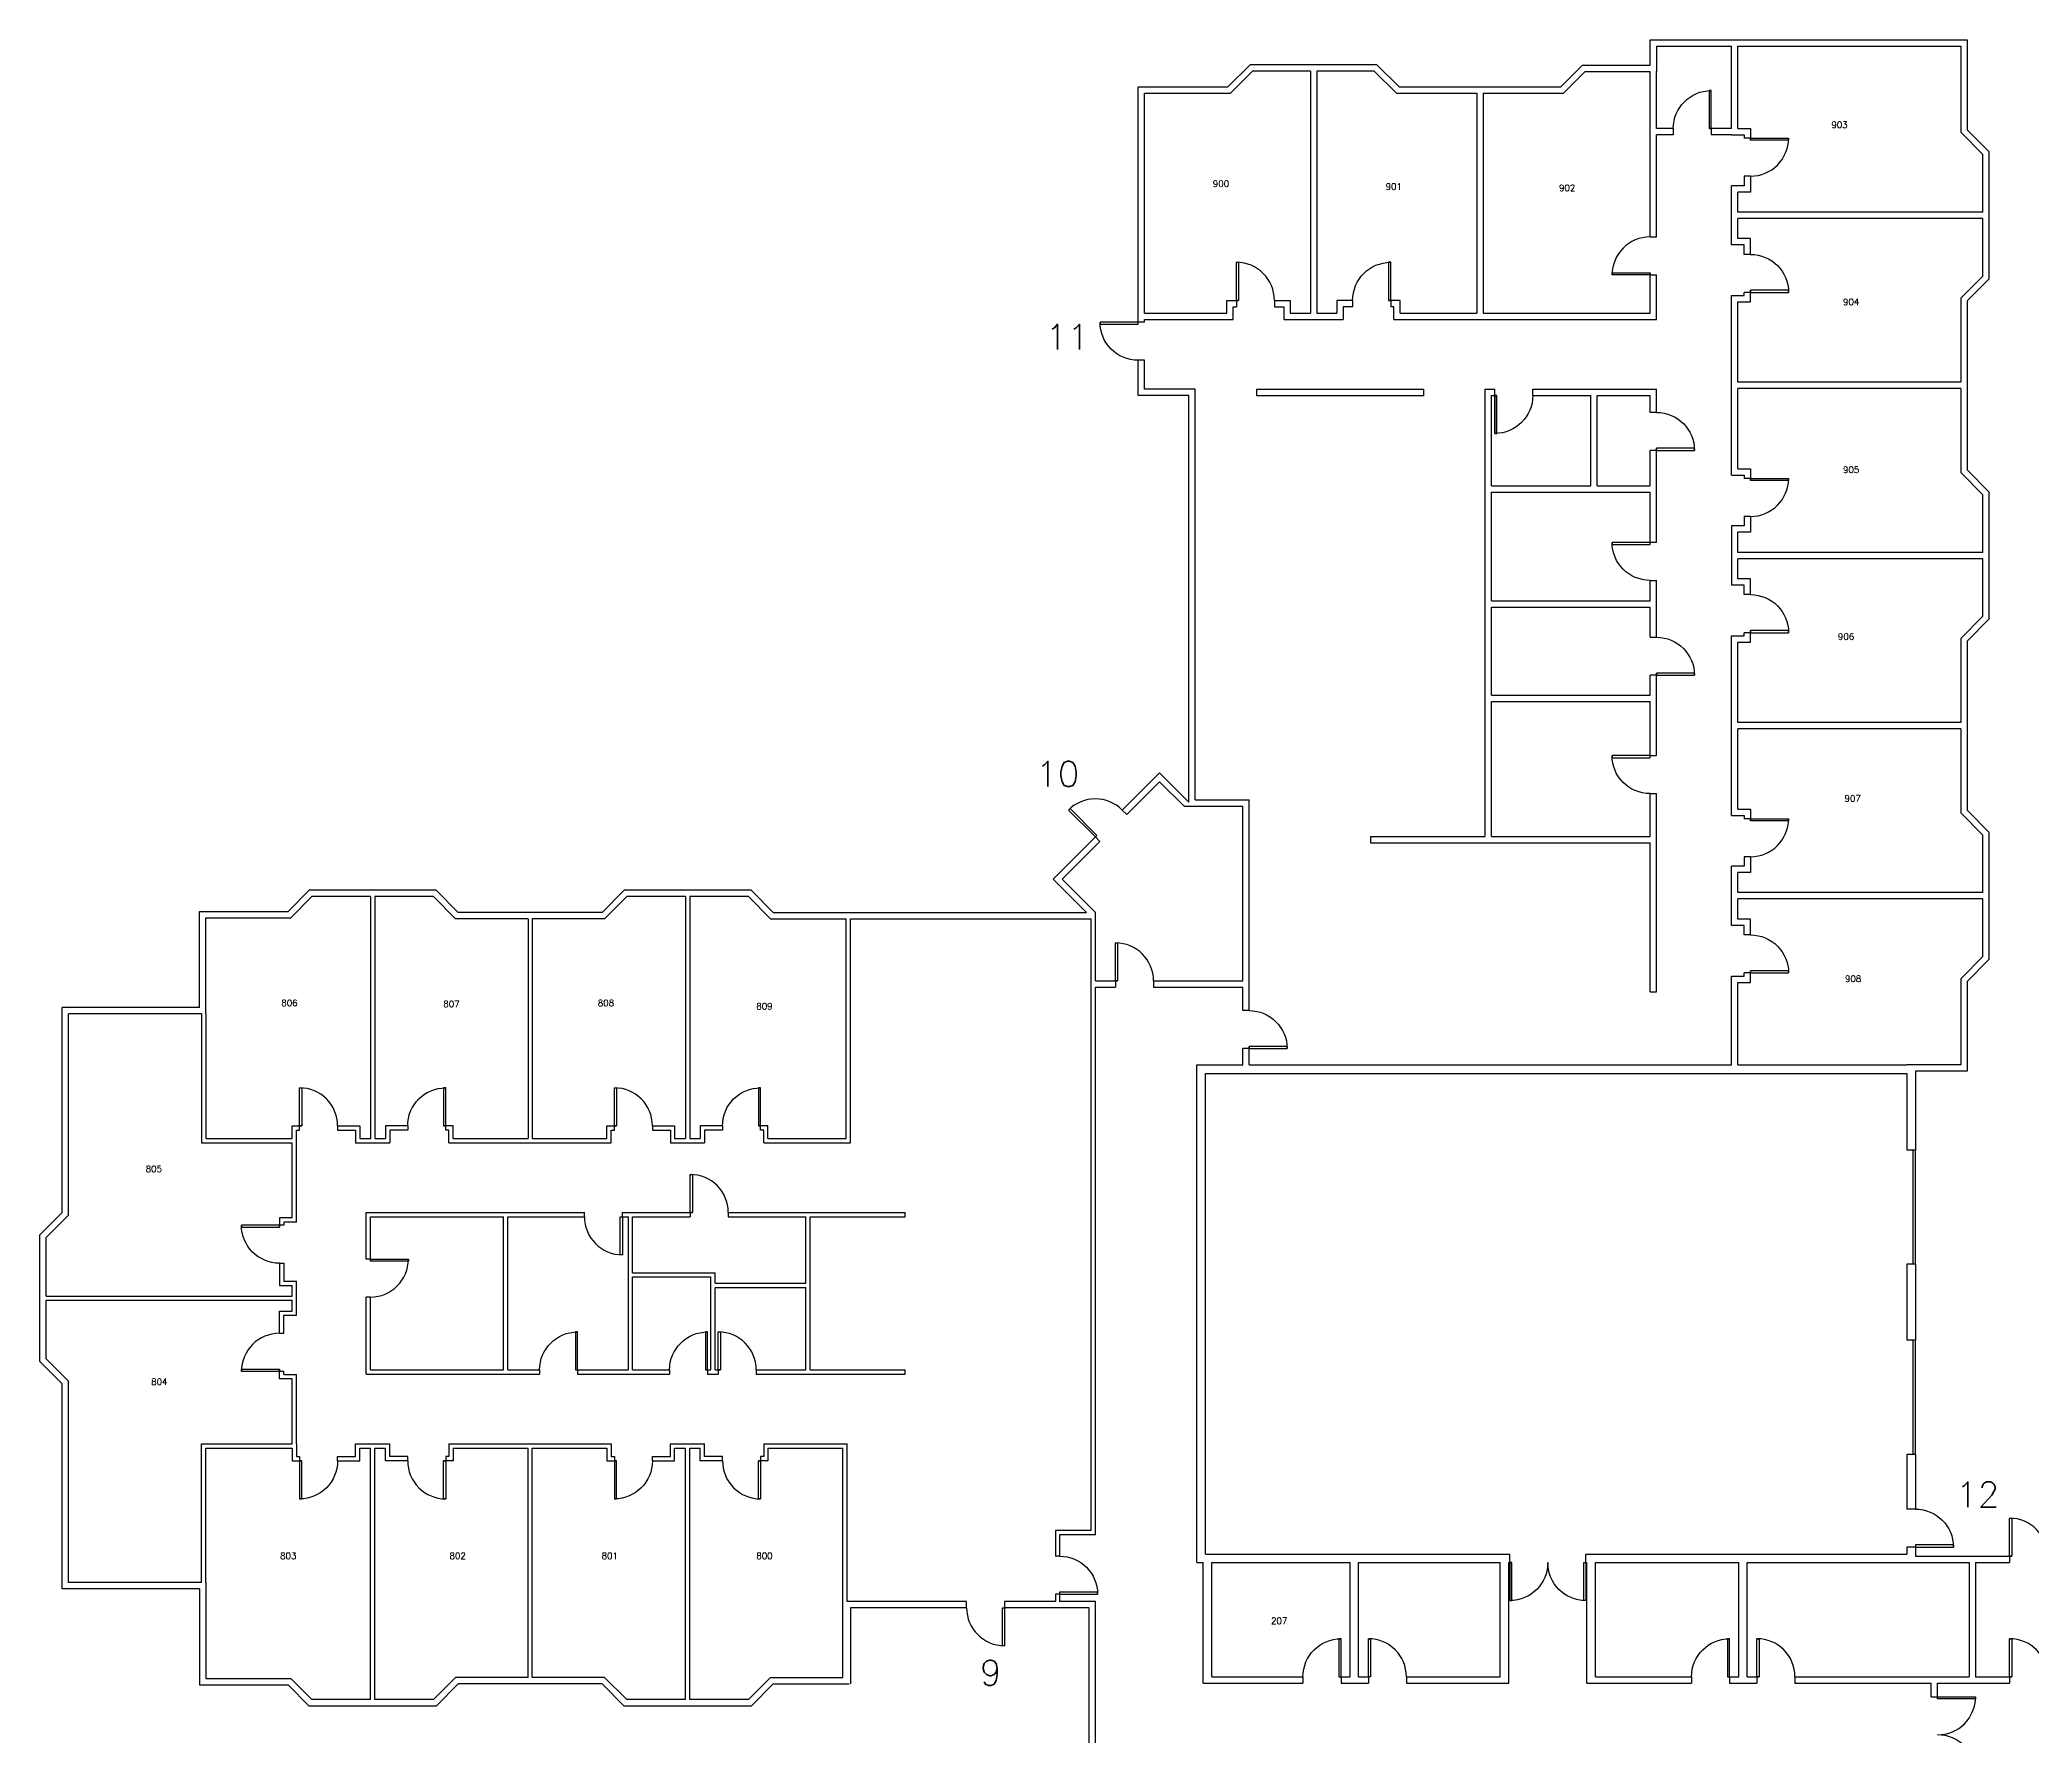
# Model space of a CAD drawing. Extents: x 1830 to 30214, y -2874 to 8688.
# Drawn here: x 1946 to 3831, y 273 to 1878 of the extents above; entities that cross this region are included whole.
import ezdxf

# ---------------------------------------------------------------- set-up
doc = ezdxf.new("R2010")
doc.units = 0
doc.header["$LTSCALE"] = 48
doc.header["$MEASUREMENT"] = 0
for name, color, linetype in [('1STDOORS', 4, 'CONTINUOUS'), ('1STEXTWALLS', 3, 'CONTINUOUS'), ('1STINTWALLS', 1, 'CONTINUOUS'), ('1STNOTES', 4, 'CONTINUOUS')]:
    doc.layers.add(name, color=color, linetype=linetype)
doc.styles.get("Standard").update_dxf_attribs({"font": 'txt.shx'})

# ---------------------------------------------------------------- blocks, each defined once
blk = doc.blocks.new('DOOR 3-0')
at = {"layer": '1STDOORS'}
blk.add_lwpolyline([(0, 36), (2, 36), (2, 0), (0, 0)], close=True, dxfattribs=at)
blk.add_arc((0, 0), 36, 0, 90, dxfattribs=at)
blk = doc.blocks.new('DOOR2 - 3-0')
at = {"layer": '1STDOORS'}
for points in [[(0, 36), (2, 36), (2, 0), (0, 0)], [(72, 36), (70, 36), (70, 0), (72, 0)]]:
    blk.add_lwpolyline(points, close=True, dxfattribs=at)
for centre, start, end in [((0, 0), 0, 90), ((72, 0), 90, 180)]:
    blk.add_arc(centre, 36, start, end, dxfattribs=at)

msp = doc.modelspace()

# ---------------------------------------------------------------- linework, layer by layer
at = {"layer": '1STDOORS'}
for p, q in [((3718.9, 719.2), (3718.9, 827.2)), ((3720.9, 719.2), (3720.9, 827.2)), ((3718.9, 539.2), (3718.9, 647.2)), ((3720.9, 539.2), (3720.9, 647.2))]:
    msp.add_line(p, q, dxfattribs=at)
at = {"layer": '1STEXTWALLS'}
for p, q in [((3469.9, 1877.8), (3769.9, 1877.8)), ((3469.9, 1853.8), (3469.9, 1877.8)), ((3475.9, 1871.8), (3546.9, 1871.8)), ((3475.9, 1871.8), (3475.9, 1847.8)), ((3552.9, 1871.8), (3763.9, 1871.8)), ((3763.9, 1871.8), (3763.9, 1790.3)), ((3769.9, 1877.8), (3769.9, 1792.8)), ((3091.4, 1854.3), (3070.4, 1833.3)), ((3093.8, 1848.3), (3072.8, 1827.3)), ((3211.4, 1854.3), (3091.4, 1854.3)), ((3148.4, 1848.3), (3093.8, 1848.3)), ((3208.9, 1848.3), (3154.4, 1848.3)), ((3208.9, 1848.3), (3229.9, 1827.3)), ((3211.4, 1854.3), (3232.4, 1833.3)), ((3385.4, 1833.3), (3405.9, 1853.8)), ((3387.8, 1827.3), (3408.3, 1847.8)), ((3405.9, 1853.8), (3469.9, 1853.8)), ((3408.3, 1847.8), (3469.9, 1847.8)), ((2985.4, 1620.3), (2985.4, 1833.3)), ((2985.4, 1833.3), (3070.4, 1833.3)), ((3232.4, 1833.3), (3385.4, 1833.3)), ((2991.4, 1827.3), (3072.8, 1827.3)), ((2991.4, 1620.3), (2991.4, 1827.3)), ((3229.9, 1827.3), (3305.9, 1827.3)), ((3311.9, 1827.3), (3387.8, 1827.3)), ((3790.9, 1771.8), (3769.9, 1792.8)), ((3784.9, 1769.3), (3763.9, 1790.3)), ((3784.9, 1714.8), (3784.9, 1769.3)), ((3790.9, 1651.8), (3790.9, 1771.8)), ((3784.9, 1654.3), (3784.9, 1708.8)), ((3784.9, 1654.3), (3763.9, 1633.3)), ((3790.9, 1651.8), (3769.9, 1630.8)), ((3763.9, 1633.3), (3763.9, 1553.8)), ((3769.9, 1630.8), (3769.9, 1470.8)), ((2985.4, 1610.6), (2985.4, 1620.3)), ((2991.4, 1610.6), (2985.4, 1610.6)), ((2991.4, 1619.3), (2991.4, 1620.3)), ((2991.4, 1610.6), (2991.4, 1613.3)), ((2985.4, 1541.3), (2985.4, 1574.6)), ((2991.4, 1574.6), (2985.4, 1574.6)), ((2991.4, 1547.3), (2991.4, 1574.6)), ((3039.4, 1547.3), (2991.4, 1547.3)), ((3039.4, 1158.5), (3039.4, 1547.3)), ((3763.9, 1547.8), (3763.9, 1468.3)), ((3033.4, 1541.3), (2985.4, 1541.3)), ((3033.4, 1156.5), (3033.4, 1541.3)), ((3790.9, 1449.8), (3769.9, 1470.8)), ((3784.9, 1447.3), (3763.9, 1468.3)), ((3784.9, 1392.8), (3784.9, 1447.3)), ((3790.9, 1329.8), (3790.9, 1449.8)), ((3784.9, 1332.3), (3784.9, 1386.8)), ((3784.9, 1332.3), (3763.9, 1311.3)), ((3790.9, 1329.8), (3769.9, 1308.8)), ((3763.9, 1311.3), (3763.9, 1231.8)), ((3769.9, 1308.8), (3769.9, 1148.8)), ((3763.9, 1225.8), (3763.9, 1146.3)), ((2974.7, 1144.7), (3005.7, 1175.7)), ((2988.1, 1166.6), (3005.7, 1184.2)), ((3005.7, 1184.2), (3033.4, 1156.5)), ((3005.7, 1175.7), (3028.9, 1152.5)), ((2970.4, 1148.9), (2988.1, 1166.6)), ((2970.4, 1148.9), (2974.7, 1144.7)), ((3784.9, 1125.3), (3763.9, 1146.3)), ((3790.9, 1127.8), (3769.9, 1148.8)), ((2905.1, 1083.6), (2946.4, 1124.9)), ((2913.6, 1083.6), (2949.2, 1119.2)), ((2945, 1123.5), (2949.2, 1119.2)), ((3784.9, 1070.8), (3784.9, 1125.3)), ((3790.9, 1007.8), (3790.9, 1127.8)), ((2936.6, 1052.1), (2905.1, 1083.6)), ((2945.1, 1052.1), (2913.6, 1083.6)), ((2201.1, 1073.1), (2181.1, 1053.1)), ((2203.6, 1067.1), (2183.6, 1047.1)), ((2321.1, 1073.1), (2201.1, 1073.1)), ((2259.1, 1067.1), (2203.6, 1067.1)), ((2318.6, 1067.1), (2263.1, 1067.1)), ((2318.6, 1067.1), (2339.6, 1046.1)), ((2321.1, 1073.1), (2342.1, 1052.1)), ((2499.1, 1073.1), (2478.1, 1052.1)), ((2501.6, 1067.1), (2480.6, 1046.1)), ((2619.1, 1073.1), (2499.1, 1073.1)), ((2557.1, 1067.1), (2501.6, 1067.1)), ((2616.6, 1067.1), (2561.1, 1067.1)), ((2616.6, 1067.1), (2637.6, 1046.1)), ((2619.1, 1073.1), (2640.1, 1052.1)), ((3784.9, 1010.3), (3784.9, 1064.8)), ((2097.1, 962.1), (2097.1, 1053.1)), ((2097.1, 1053.1), (2181.1, 1053.1)), ((2103.1, 1047.1), (2183.6, 1047.1)), ((2103.1, 956.1), (2103.1, 1047.1)), ((2408.1, 1046.1), (2339.6, 1046.1)), ((2478.1, 1052.1), (2342.1, 1052.1)), ((2480.6, 1046.1), (2412.1, 1046.1)), ((2637.6, 1046.1), (2709.1, 1046.1)), ((2640.1, 1052.1), (2936.6, 1052.1)), ((2713.1, 1046.1), (2941.1, 1046.1)), ((3784.9, 1010.3), (3763.9, 989.3)), ((3790.9, 1007.8), (3769.9, 986.8)), ((3763.9, 989.3), (3763.9, 907.8)), ((3769.9, 986.8), (3769.9, 901.8)), ((1967.1, 768.1), (1967.1, 962.1)), ((2097.1, 962.1), (1967.1, 962.1)), ((2099.1, 956.1), (1973.1, 956.1)), ((1973.1, 765.6), (1973.1, 956.1)), ((3763.9, 907.8), (3712.9, 907.8)), ((3712.9, 899.8), (3712.9, 827.2)), ((3769.9, 901.8), (3720.9, 901.8)), ((3720.9, 901.8), (3720.9, 827.2)), ((3720.9, 827.2), (3712.9, 827.2)), ((1946.1, 747.1), (1967.1, 768.1)), ((1952.1, 744.6), (1973.1, 765.6)), ((1946.1, 627.1), (1946.1, 747.1)), ((1952.1, 688.8), (1952.1, 744.6)), ((3720.9, 719.2), (3712.9, 719.2)), ((3712.9, 719.2), (3712.9, 647.2)), ((3720.9, 719.2), (3720.9, 647.2)), ((1952.1, 629.6), (1952.1, 685.3)), ((3720.9, 647.2), (3712.9, 647.2)), ((1946.1, 627.1), (1967.1, 606.1)), ((1952.1, 629.6), (1973.1, 608.6)), ((1967.1, 412.1), (1967.1, 606.1)), ((1973.1, 418.1), (1973.1, 608.6)), ((3720.9, 539.2), (3712.9, 539.2)), ((3712.9, 539.2), (3712.9, 487.5)), ((3720.9, 539.2), (3720.9, 487.5)), ((3720.9, 487.5), (3712.9, 487.5)), ((3712.7, 436.8), (3771.9, 436.8)), ((3720.9, 451.5), (3712.9, 451.5)), ((3712.9, 451.5), (3712.9, 444.8)), ((3720.9, 451.5), (3720.9, 442.8)), ((3720.9, 442.8), (3812.1, 442.8)), ((3777.9, 436.8), (3810.1, 436.8)), ((3810.1, 442.8), (3810.1, 436.8)), ((2099.1, 418.1), (1973.1, 418.1)), ((2103.1, 418.1), (2103.1, 327.1)), ((2097.1, 412.1), (1967.1, 412.1)), ((2097.1, 412.1), (2097.1, 321.1)), ((2706.1, 328.1), (2706.1, 400.1)), ((2823.1, 400.1), (2710.1, 400.1)), ((2823.1, 394.1), (2823.1, 400.1)), ((2859.1, 400.1), (2859.1, 394.1)), ((2907.1, 400.1), (2859.1, 400.1)), ((2945.1, 400.1), (2911.1, 400.1)), ((2945.1, 182.6), (2945.1, 400.1)), ((2945.1, 182.6), (2945.1, 400.1)), ((2713.1, 394.1), (2713.1, 322.1)), ((2823.1, 394.1), (2713.1, 394.1)), ((2939.1, 394.1), (2859.1, 394.1)), ((2939.1, 185.1), (2939.1, 394.1)), ((2097.1, 321.1), (2181.1, 321.1)), ((2103.1, 327.1), (2183.6, 327.1)), ((2201.1, 301.1), (2181.1, 321.1)), ((2203.6, 307.1), (2183.6, 327.1)), ((2318.6, 307.1), (2339.6, 328.1)), ((2321.1, 301.1), (2342.1, 322.1)), ((2408.1, 328.1), (2339.6, 328.1)), ((2478.1, 322.1), (2342.1, 322.1)), ((2480.6, 328.1), (2412.1, 328.1)), ((2499.1, 301.1), (2478.1, 322.1)), ((2501.6, 307.1), (2480.6, 328.1)), ((2616.6, 307.1), (2637.6, 328.1)), ((2619.1, 301.1), (2640.1, 322.1)), ((2637.6, 328.1), (2706.1, 328.1)), ((2640.1, 322.1), (2712.1, 322.1)), ((2259.1, 307.1), (2203.6, 307.1)), ((2318.6, 307.1), (2263.1, 307.1)), ((2557.1, 307.1), (2501.6, 307.1)), ((2616.6, 307.1), (2561.1, 307.1)), ((2321.1, 301.1), (2201.1, 301.1)), ((2619.1, 301.1), (2499.1, 301.1))]:
    msp.add_line(p, q, dxfattribs=at)
at = {"layer": '1STINTWALLS'}
for p, q in [((3546.9, 1793.8), (3546.9, 1871.8)), ((3552.9, 1793.8), (3552.9, 1871.8)), ((3148.4, 1848.3), (3148.4, 1619.3)), ((3154.4, 1848.3), (3154.4, 1619.3)), ((3469.9, 1691.3), (3469.9, 1847.8)), ((3475.9, 1793.8), (3475.9, 1847.8)), ((3305.9, 1827.3), (3305.9, 1619.3)), ((3311.9, 1827.3), (3311.9, 1619.3)), ((3491.8, 1793.8), (3475.9, 1793.8)), ((3491.8, 1793.8), (3491.8, 1787.8)), ((3546.9, 1793.8), (3525.8, 1793.8)), ((3527.8, 1793.8), (3527.8, 1787.8)), ((3552.9, 1793.8), (3564.9, 1793.8)), ((3564.9, 1793.8), (3564.9, 1782.8)), ((3475.9, 1691.3), (3475.9, 1787.8)), ((3491.8, 1787.8), (3475.9, 1787.8)), ((3546.9, 1787.8), (3527.8, 1787.8)), ((3546.9, 1787.8), (3558.9, 1787.8)), ((3558.9, 1787.8), (3558.9, 1784.8)), ((3564.9, 1784.8), (3558.9, 1784.8)), ((3546.9, 1683.8), (3546.9, 1739.8)), ((3558.9, 1739.8), (3546.9, 1739.8)), ((3558.9, 1748.8), (3558.9, 1739.8)), ((3564.9, 1748.8), (3558.9, 1748.8)), ((3564.9, 1748.8), (3564.9, 1733.8)), ((3552.9, 1714.8), (3552.9, 1733.8)), ((3564.9, 1733.8), (3552.9, 1733.8)), ((3784.9, 1714.8), (3552.9, 1714.8)), ((3784.9, 1708.8), (3552.9, 1708.8)), ((3552.9, 1689.8), (3552.9, 1708.8)), ((3469.9, 1691.3), (3475.9, 1691.3)), ((3558.9, 1683.8), (3546.9, 1683.8)), ((3564.9, 1689.8), (3552.9, 1689.8)), ((3558.9, 1674.8), (3558.9, 1683.8)), ((3564.9, 1674.8), (3564.9, 1689.8)), ((3564.9, 1674.8), (3558.9, 1674.8)), ((3469.9, 1619.3), (3469.9, 1657.3)), ((3469.9, 1655.3), (3475.9, 1655.3)), ((3475.9, 1613.3), (3475.9, 1655.3)), ((3564.9, 1629.8), (3564.9, 1640.8)), ((3069.4, 1619.3), (3069.4, 1631.3)), ((3069.4, 1631.3), (3080.4, 1631.3)), ((3075.4, 1613.3), (3075.4, 1625.3)), ((3075.4, 1625.3), (3078.4, 1625.3)), ((3078.4, 1631.3), (3078.4, 1625.3)), ((3114.4, 1631.3), (3129.4, 1631.3)), ((3114.4, 1631.3), (3114.4, 1625.3)), ((3114.4, 1625.3), (3123.4, 1625.3)), ((3123.4, 1625.3), (3123.4, 1613.3)), ((3129.4, 1631.3), (3129.4, 1619.3)), ((3188.4, 1631.3), (3173.4, 1631.3)), ((3173.4, 1631.3), (3173.4, 1619.3)), ((3188.4, 1625.3), (3179.4, 1625.3)), ((3179.4, 1625.3), (3179.4, 1613.3)), ((3188.4, 1631.3), (3188.4, 1625.3)), ((3233.4, 1631.3), (3222.4, 1631.3)), ((3224.4, 1631.3), (3224.4, 1625.3)), ((3227.4, 1625.3), (3224.4, 1625.3)), ((3227.4, 1613.3), (3227.4, 1625.3)), ((3233.4, 1619.3), (3233.4, 1631.3)), ((3546.9, 1635.8), (3558.9, 1635.8)), ((3546.9, 1465.8), (3546.9, 1635.8)), ((3552.9, 1553.8), (3552.9, 1629.8)), ((3552.9, 1629.8), (3564.9, 1629.8)), ((3558.9, 1635.8), (3558.9, 1638.8)), ((3564.9, 1638.8), (3558.9, 1638.8)), ((2991.4, 1619.3), (3069.4, 1619.3)), ((2991.4, 1613.3), (3075.4, 1613.3)), ((3123.4, 1613.3), (3179.4, 1613.3)), ((3129.4, 1619.3), (3148.4, 1619.3)), ((3154.4, 1619.3), (3173.4, 1619.3)), ((3227.4, 1613.3), (3475.9, 1613.3)), ((3233.4, 1619.3), (3305.9, 1619.3)), ((3311.9, 1619.3), (3469.9, 1619.3)), ((3097.4, 1547.3), (3255.9, 1547.3)), ((3097.4, 1547.3), (3097.4, 1541.3)), ((3255.9, 1541.3), (3255.9, 1547.3)), ((3313.9, 1123.8), (3313.9, 1547.3)), ((3313.9, 1547.3), (3322.9, 1547.3)), ((3322.9, 1541.3), (3322.9, 1547.3)), ((3358.9, 1541.3), (3358.9, 1547.3)), ((3358.9, 1547.3), (3475.9, 1547.3)), ((3475.9, 1525.3), (3475.9, 1547.3)), ((3763.9, 1553.8), (3552.9, 1553.8)), ((3763.9, 1547.8), (3552.9, 1547.8)), ((3552.9, 1471.8), (3552.9, 1547.8)), ((3097.4, 1541.3), (3255.9, 1541.3)), ((3319.9, 1541.3), (3324.9, 1541.3)), ((3319.9, 1455.8), (3319.9, 1541.3)), ((3322.9, 1505.3), (3322.9, 1541.3)), ((3358.9, 1541.3), (3413.9, 1541.3)), ((3413.9, 1455.8), (3413.9, 1541.3)), ((3419.9, 1541.3), (3469.9, 1541.3)), ((3419.9, 1541.3), (3469.9, 1541.3)), ((3419.9, 1455.8), (3419.9, 1541.3)), ((3469.9, 1525.3), (3469.9, 1541.3)), ((3475.9, 1525.3), (3469.9, 1525.3)), ((3475.9, 1402.3), (3475.9, 1491.3)), ((3469.9, 1455.8), (3469.9, 1489.3)), ((3475.9, 1489.3), (3469.9, 1489.3)), ((3552.9, 1471.8), (3564.9, 1471.8)), ((3564.9, 1471.8), (3564.9, 1460.8)), ((3319.9, 1455.8), (3413.9, 1455.8)), ((3419.9, 1455.8), (3469.9, 1455.8)), ((3546.9, 1465.8), (3558.9, 1465.8)), ((3558.9, 1465.8), (3558.9, 1462.8)), ((3564.9, 1462.8), (3558.9, 1462.8)), ((3319.9, 1449.8), (3469.9, 1449.8)), ((3319.9, 1346.8), (3319.9, 1449.8)), ((3469.9, 1400.3), (3469.9, 1449.8)), ((3558.9, 1417.8), (3546.9, 1417.8)), ((3546.9, 1417.8), (3546.9, 1361.8)), ((3558.9, 1426.8), (3558.9, 1417.8)), ((3564.9, 1426.8), (3558.9, 1426.8)), ((3564.9, 1426.8), (3564.9, 1411.8)), ((3475.9, 1402.3), (3469.9, 1402.3)), ((3552.9, 1392.8), (3552.9, 1411.8)), ((3564.9, 1411.8), (3552.9, 1411.8)), ((3784.9, 1392.8), (3552.9, 1392.8)), ((3784.9, 1386.8), (3552.9, 1386.8)), ((3552.9, 1367.8), (3552.9, 1386.8)), ((3469.9, 1346.8), (3469.9, 1366.3)), ((3469.9, 1366.3), (3475.9, 1366.3)), ((3475.9, 1312.5), (3475.9, 1366.3)), ((3558.9, 1361.8), (3546.9, 1361.8)), ((3564.9, 1367.8), (3552.9, 1367.8)), ((3558.9, 1352.8), (3558.9, 1361.8)), ((3564.9, 1352.8), (3564.9, 1367.8)), ((3319.9, 1346.8), (3469.9, 1346.8)), ((3319.9, 1340.8), (3469.9, 1340.8)), ((3319.9, 1257.8), (3319.9, 1340.8)), ((3469.9, 1312.5), (3469.9, 1340.8)), ((3564.9, 1352.8), (3558.9, 1352.8)), ((3469.9, 1312.5), (3475.9, 1312.5)), ((3546.9, 1143.8), (3546.9, 1313.8)), ((3546.9, 1313.8), (3558.9, 1313.8)), ((3552.9, 1231.8), (3552.9, 1307.8)), ((3552.9, 1307.8), (3564.9, 1307.8)), ((3558.9, 1313.8), (3558.9, 1316.8)), ((3564.9, 1316.8), (3558.9, 1316.8)), ((3564.9, 1307.8), (3564.9, 1318.8)), ((3469.9, 1257.8), (3469.9, 1276.5)), ((3475.9, 1276.5), (3469.9, 1276.5)), ((3475.9, 1200.5), (3475.9, 1278.5)), ((3319.9, 1257.8), (3469.9, 1257.8)), ((3319.9, 1123.8), (3319.9, 1251.8)), ((3319.9, 1251.8), (3469.9, 1251.8)), ((3469.9, 1198.5), (3469.9, 1251.8)), ((3763.9, 1231.8), (3552.9, 1231.8)), ((3763.9, 1225.8), (3552.9, 1225.8)), ((3552.9, 1149.8), (3552.9, 1225.8)), ((3469.9, 1200.5), (3475.9, 1200.5)), ((3028.9, 1152.5), (3084.4, 1152.5)), ((3039.4, 1158.5), (3090.4, 1158.5)), ((3084.4, 987.2), (3084.4, 1152.5)), ((3090.4, 959.2), (3090.4, 1158.5)), ((3469.9, 1123.8), (3469.9, 1164.5)), ((3469.9, 1164.5), (3475.9, 1164.5)), ((3475.9, 976.8), (3475.9, 1164.5)), ((3546.9, 1143.8), (3558.9, 1143.8)), ((3552.9, 1149.8), (3564.9, 1149.8)), ((3558.9, 1143.8), (3558.9, 1140.8)), ((3564.9, 1140.8), (3558.9, 1140.8)), ((3564.9, 1149.8), (3564.9, 1138.8)), ((3205.4, 1123.8), (3313.9, 1123.8)), ((3205.4, 1123.8), (3205.4, 1117.8)), ((3205.4, 1117.8), (3469.9, 1117.8)), ((3319.9, 1123.8), (3469.9, 1123.8)), ((3469.9, 976.8), (3469.9, 1117.8)), ((3546.9, 1039.8), (3546.9, 1095.8)), ((3558.9, 1095.8), (3546.9, 1095.8)), ((3558.9, 1104.8), (3558.9, 1095.8)), ((3564.9, 1104.8), (3558.9, 1104.8)), ((3564.9, 1104.8), (3564.9, 1089.8)), ((3552.9, 1070.8), (3552.9, 1089.8)), ((3564.9, 1089.8), (3552.9, 1089.8)), ((2259.1, 1067.1), (2259.1, 838.1)), ((2263.1, 1067.1), (2263.1, 838.1)), ((2557.1, 1067.1), (2557.1, 838.1)), ((2561.1, 1067.1), (2561.1, 838.1)), ((3784.9, 1070.8), (3552.9, 1070.8)), ((3784.9, 1064.8), (3552.9, 1064.8)), ((3552.9, 1045.8), (3552.9, 1064.8)), ((2408.1, 1046.1), (2408.1, 838.1)), ((2412.1, 1046.1), (2412.1, 838.1)), ((2709.1, 838.1), (2709.1, 1046.1)), ((2713.1, 834.1), (2713.1, 1046.1)), ((2941.1, 467.1), (2941.1, 1046.1)), ((2945.1, 987.2), (2945.1, 1052.1)), ((3558.9, 1039.8), (3546.9, 1039.8)), ((3564.9, 1045.8), (3552.9, 1045.8)), ((3558.9, 1030.8), (3558.9, 1039.8)), ((3564.9, 1030.8), (3564.9, 1045.8)), ((3564.9, 1030.8), (3558.9, 1030.8)), ((2945.1, 987.2), (2966, 987.2)), ((2945.1, 463.1), (2945.1, 981.2)), ((2945.1, 981.2), (2964, 981.2)), ((2964, 987.2), (2964, 981.2)), ((3000, 987.2), (3000, 981.2)), ((3000, 987.2), (3084.4, 987.2)), ((3000, 981.2), (3084.4, 981.2)), ((3084.4, 959.2), (3084.4, 981.2)), ((3546.9, 907.8), (3546.9, 991.8)), ((3546.9, 991.8), (3558.9, 991.8)), ((3552.9, 907.8), (3552.9, 985.8)), ((3552.9, 985.8), (3564.9, 985.8)), ((3558.9, 991.8), (3558.9, 994.8)), ((3564.9, 994.8), (3558.9, 994.8)), ((3564.9, 985.8), (3564.9, 996.8)), ((3469.9, 976.8), (3475.9, 976.8)), ((2099.1, 956.1), (2099.1, 834.1)), ((2103.1, 956.1), (2103.1, 838.1)), ((3090.4, 959.2), (3084.4, 959.2)), ((3090.4, 907.8), (3090.4, 925.2)), ((3041.1, 436.8), (3041.1, 907.8)), ((3041.1, 907.8), (3084.4, 907.8)), ((3084.4, 907.8), (3084.4, 923.2)), ((3090.4, 923.2), (3084.4, 923.2)), ((3090.4, 907.8), (3546.9, 907.8)), ((3552.9, 907.8), (3712.9, 907.8)), ((3049.1, 444.8), (3049.1, 899.8)), ((3049.1, 899.8), (3712.9, 899.8)), ((2184.9, 838.1), (2184.9, 850.1)), ((2184.9, 850.1), (2193.9, 850.1)), ((2191.9, 846.1), (2191.9, 850.1)), ((2227.9, 850.1), (2248.9, 850.1)), ((2227.9, 850.1), (2227.9, 846.1)), ((2248.9, 850.1), (2248.9, 838.1)), ((2294.2, 850.1), (2273.2, 850.1)), ((2273.2, 850.1), (2273.2, 838.1)), ((2294.2, 850.1), (2294.2, 846.1)), ((2337.2, 850.1), (2328.2, 850.1)), ((2330.2, 846.1), (2330.2, 850.1)), ((2337.2, 838.1), (2337.2, 850.1)), ((2482.8, 838.1), (2482.8, 850.1)), ((2482.8, 850.1), (2491.8, 850.1)), ((2489.8, 846.1), (2489.8, 850.1)), ((2525.8, 850.1), (2546.8, 850.1)), ((2525.8, 850.1), (2525.8, 846.1)), ((2546.8, 850.1), (2546.8, 838.1)), ((2592.1, 850.1), (2571.1, 850.1)), ((2571.1, 850.1), (2571.1, 838.1)), ((2592.1, 850.1), (2592.1, 846.1)), ((2635.1, 850.1), (2626.1, 850.1)), ((2628.1, 846.1), (2628.1, 850.1)), ((2635.1, 838.1), (2635.1, 850.1)), ((2099.1, 834.1), (2184.9, 834.1)), ((2103.1, 838.1), (2184.9, 838.1)), ((2184.9, 763.1), (2184.9, 834.1)), ((2188.9, 846.1), (2191.9, 846.1)), ((2188.9, 759.1), (2188.9, 846.1)), ((2227.9, 846.1), (2244.9, 846.1)), ((2244.9, 846.1), (2244.9, 834.1)), ((2244.9, 834.1), (2277.2, 834.1)), ((2248.9, 838.1), (2259.1, 838.1)), ((2259.1, 838.1), (2259.2, 838.1)), ((2263.1, 838.1), (2273.2, 838.1)), ((2294.2, 846.1), (2277.2, 846.1)), ((2277.2, 846.1), (2277.2, 834.1)), ((2333.2, 846.1), (2330.2, 846.1)), ((2333.2, 834.1), (2333.2, 846.1)), ((2333.2, 834.1), (2486.8, 834.1)), ((2337.2, 838.1), (2408.1, 838.1)), ((2412.1, 838.1), (2482.8, 838.1)), ((2486.8, 834.1), (2486.8, 846.1)), ((2486.8, 846.1), (2489.8, 846.1)), ((2525.8, 846.1), (2542.8, 846.1)), ((2542.8, 846.1), (2542.8, 834.1)), ((2542.8, 834.1), (2575.1, 834.1)), ((2546.8, 838.1), (2557.1, 838.1)), ((2561.1, 838.1), (2571.1, 838.1)), ((2592.1, 846.1), (2575.1, 846.1)), ((2575.1, 846.1), (2575.1, 834.1)), ((2631.1, 846.1), (2628.1, 846.1)), ((2631.1, 834.1), (2631.1, 846.1)), ((2631.1, 834.1), (2713.1, 834.1)), ((2635.1, 838.1), (2709.1, 838.1)), ((2184.9, 763.1), (2172.9, 763.1)), ((2172.9, 763.1), (2172.9, 754.1)), ((2176.9, 756.1), (2172.9, 756.1)), ((2188.9, 759.1), (2176.9, 759.1)), ((2176.9, 759.1), (2176.9, 756.1)), ((2254.9, 768.1), (2461.4, 768.1)), ((2254.9, 724.1), (2254.9, 768.1)), ((2258.9, 764.1), (2384.9, 764.1)), ((2258.9, 722.1), (2258.9, 764.1)), ((2384.9, 619.1), (2384.9, 764.1)), ((2388.9, 619.1), (2388.9, 764.1)), ((2388.9, 764.1), (2461.4, 764.1)), ((2461.4, 764.1), (2461.4, 768.1)), ((2495.4, 764.1), (2503.1, 764.1)), ((2497.4, 764.1), (2497.4, 768.1)), ((2497.4, 768.1), (2563.6, 768.1)), ((2503.1, 619.1), (2503.1, 764.1)), ((2507.1, 711.1), (2507.1, 764.1)), ((2507.1, 764.1), (2561.6, 764.1)), ((2561.6, 768.1), (2561.6, 764.1)), ((2597.6, 768.1), (2597.6, 764.1)), ((2597.6, 768.1), (2765.1, 768.1)), ((2597.6, 764.1), (2671.1, 764.1)), ((2671.1, 701.1), (2671.1, 764.1)), ((2675.1, 619.1), (2675.1, 764.1)), ((2675.1, 764.1), (2765.1, 764.1)), ((2765.1, 764.1), (2765.1, 768.1)), ((2172.9, 720.1), (2172.9, 699.1)), ((2172.9, 720.1), (2176.9, 720.1)), ((2176.9, 720.1), (2176.9, 703.1)), ((2258.9, 724.1), (2254.9, 724.1)), ((2172.9, 699.1), (2184.9, 699.1)), ((2176.9, 703.1), (2188.9, 703.1)), ((2184.9, 689), (2184.9, 699.1)), ((2188.9, 670.8), (2188.9, 703.1)), ((2507.1, 711.1), (2585.1, 711.1)), ((2507.1, 619.1), (2507.1, 707.1)), ((2507.1, 707.1), (2581.1, 707.1)), ((2581.1, 619.1), (2581.1, 707.1)), ((2585.1, 701.1), (2585.1, 711.1)), ((2585.1, 701.1), (2671.1, 701.1)), ((1952.1, 688.8), (2184.9, 688.8)), ((1952.1, 685.3), (2184.9, 685.3)), ((2184.9, 674.8), (2184.9, 685.3)), ((2184.9, 685), (2184.9, 685.1)), ((2254.9, 615.1), (2254.9, 688.1)), ((2258.9, 688.1), (2254.9, 688.1)), ((2258.9, 619.1), (2258.9, 688.1)), ((2585.1, 619.1), (2585.1, 697.1)), ((2585.1, 697.1), (2671.1, 697.1)), ((2671.1, 619.1), (2671.1, 697.1)), ((2172.9, 653.8), (2172.9, 674.8)), ((2172.9, 674.8), (2184.9, 674.8)), ((2176.9, 653.8), (2176.9, 670.8)), ((2176.9, 670.8), (2188.9, 670.8)), ((2172.9, 653.8), (2176.9, 653.8)), ((2172.9, 610.8), (2172.9, 619.8)), ((2176.9, 617.8), (2172.9, 617.8)), ((2184.9, 610.8), (2172.9, 610.8)), ((2176.9, 614.8), (2176.9, 617.8)), ((2176.9, 614.8), (2188.9, 614.8)), ((2184.9, 549.1), (2184.9, 610.8)), ((2188.9, 549.1), (2188.9, 614.8)), ((2254.9, 615.1), (2419, 615.1)), ((2258.9, 619.1), (2384.9, 619.1)), ((2388.9, 619.1), (2419, 619.1)), ((2419, 619.1), (2419, 615.1)), ((2453, 619.1), (2503.1, 619.1)), ((2455, 619.1), (2455, 615.1)), ((2455, 615.1), (2542, 615.1)), ((2507.1, 619.1), (2542, 619.1)), ((2542, 619.1), (2542, 615.1)), ((2576, 619.1), (2581.1, 619.1)), ((2578, 619.1), (2578, 615.1)), ((2578, 615.1), (2588.1, 615.1)), ((2585.1, 619.1), (2590.1, 619.1)), ((2588.1, 619.1), (2588.1, 615.1)), ((2624.1, 619.1), (2624.1, 615.1)), ((2624.1, 619.1), (2671.1, 619.1)), ((2624.1, 615.1), (2765.1, 615.1)), ((2675.1, 619.1), (2765.1, 619.1)), ((2765.1, 615.1), (2765.1, 619.1)), ((2099.1, 549.1), (2184.9, 549.1)), ((2099.1, 418.1), (2099.1, 549.1)), ((2188.9, 549.1), (2188.9, 537.1)), ((2244.9, 537.1), (2244.9, 549.1)), ((2244.9, 549.1), (2277.2, 549.1)), ((2277.2, 537.1), (2277.2, 549.1)), ((2333.2, 549.1), (2333.2, 537.1)), ((2333.2, 549.1), (2486.8, 549.1)), ((2486.8, 549.1), (2486.8, 537.1)), ((2542.8, 537.1), (2542.8, 549.1)), ((2542.8, 549.1), (2575.1, 549.1)), ((2575.1, 537.1), (2575.1, 549.1)), ((2631.1, 549.1), (2631.1, 537.1)), ((2631.1, 549.1), (2710.1, 549.1)), ((2710.1, 400.1), (2710.1, 549.1)), ((2103.1, 418.1), (2103.1, 545.1)), ((2103.1, 545.1), (2184.9, 545.1)), ((2184.9, 545.1), (2184.9, 533.1)), ((2184.9, 533.1), (2193.9, 533.1)), ((2188.9, 537.1), (2191.9, 537.1)), ((2191.9, 537.1), (2191.9, 533.1)), ((2227.9, 537.1), (2244.9, 537.1)), ((2227.9, 533.1), (2227.9, 537.1)), ((2227.9, 533.1), (2248.9, 533.1)), ((2248.9, 533.1), (2248.9, 545.1)), ((2248.9, 545.1), (2259.1, 545.1)), ((2259.1, 307.1), (2259.1, 545.1)), ((2263.1, 307.1), (2263.1, 545.1)), ((2263.1, 545.1), (2273.2, 545.1)), ((2273.2, 533.1), (2273.2, 545.1)), ((2294.2, 533.1), (2273.2, 533.1)), ((2294.2, 537.1), (2277.2, 537.1)), ((2294.2, 533.1), (2294.2, 537.1)), ((2337.2, 533.1), (2328.2, 533.1)), ((2330.2, 537.1), (2330.2, 533.1)), ((2333.2, 537.1), (2330.2, 537.1)), ((2337.2, 545.1), (2337.2, 533.1)), ((2337.2, 545.1), (2408.1, 545.1)), ((2408.1, 328.1), (2408.1, 545.1)), ((2412.1, 328.1), (2412.1, 545.1)), ((2412.1, 545.1), (2482.8, 545.1)), ((2482.8, 545.1), (2482.8, 533.1)), ((2482.8, 533.1), (2491.8, 533.1)), ((2486.8, 537.1), (2489.8, 537.1)), ((2489.8, 537.1), (2489.8, 533.1)), ((2525.8, 537.1), (2542.8, 537.1)), ((2525.8, 533.1), (2525.8, 537.1)), ((2525.8, 533.1), (2546.8, 533.1)), ((2546.8, 533.1), (2546.8, 545.1)), ((2546.8, 545.1), (2557.1, 545.1)), ((2557.1, 307.1), (2557.1, 545.1)), ((2561.1, 307.1), (2561.1, 545.1)), ((2561.1, 545.1), (2571.1, 545.1)), ((2571.1, 533.1), (2571.1, 545.1)), ((2592.1, 533.1), (2571.1, 533.1)), ((2592.1, 537.1), (2575.1, 537.1)), ((2592.1, 533.1), (2592.1, 537.1)), ((2635.1, 533.1), (2626.1, 533.1)), ((2631.1, 537.1), (2628.1, 537.1)), ((2628.1, 537.1), (2628.1, 533.1)), ((2635.1, 545.1), (2635.1, 533.1)), ((2635.1, 545.1), (2706.1, 545.1)), ((2706.1, 400.1), (2706.1, 545.1)), ((2941.1, 467.1), (2907.1, 467.1)), ((2907.1, 467.1), (2907.1, 442.9)), ((2945.1, 463.1), (2911.1, 463.1)), ((2911.1, 463.1), (2911.1, 442.9)), ((2911.1, 442.9), (2907.1, 442.9)), ((3041.1, 436.8), (3047.1, 436.8)), ((3047.1, 322.8), (3047.1, 436.8)), ((3049.1, 444.8), (3337.1, 444.8)), ((3055.1, 436.8), (3186.1, 436.8)), ((3055.1, 328.8), (3055.1, 436.8)), ((3186.1, 328.8), (3186.1, 436.8)), ((3194.1, 328.8), (3194.1, 436.8)), ((3194.1, 436.8), (3328.1, 436.8)), ((3328.1, 328.8), (3328.1, 436.8)), ((3336.1, 322.8), (3336.1, 436.8)), ((3336.1, 436.8), (3339.1, 436.8)), ((3337.1, 436.8), (3337.1, 444.8)), ((3407.1, 436.8), (3410.1, 436.8)), ((3409.1, 436.8), (3409.1, 444.8)), ((3409.1, 444.8), (3712.9, 444.8)), ((3410.1, 322.8), (3410.1, 436.8)), ((3418.1, 328.8), (3418.1, 436.8)), ((3418.1, 436.8), (3553.8, 436.8)), ((3553.8, 328.8), (3553.8, 436.8)), ((3561.8, 328.8), (3561.8, 436.8)), ((3561.8, 436.8), (3712.7, 436.8)), ((3771.9, 436.8), (3771.9, 328.8)), ((3777.9, 436.8), (3777.9, 328.8)), ((2911.1, 406.9), (2907.1, 406.9)), ((2907.1, 406.9), (2907.1, 400.1)), ((2911.1, 408.9), (2911.1, 400.1)), ((3047.1, 322.8), (3141.4, 322.8)), ((3055.1, 328.8), (3141.4, 328.8)), ((3141.4, 328.8), (3141.4, 322.8)), ((3177.4, 328.8), (3177.4, 322.8)), ((3177.4, 328.8), (3186.1, 328.8)), ((3177.4, 322.8), (3203.3, 322.8)), ((3194.1, 328.8), (3203.3, 328.8)), ((3203.3, 328.8), (3203.3, 322.8)), ((3239.3, 328.8), (3239.3, 322.8)), ((3239.3, 328.8), (3328.1, 328.8)), ((3239.3, 322.8), (3336.1, 322.8)), ((3410.1, 322.8), (3509.1, 322.8)), ((3418.1, 328.8), (3509.1, 328.8)), ((3509.1, 328.8), (3509.1, 322.8)), ((3543.1, 328.8), (3553.8, 328.8)), ((3545.1, 328.8), (3545.1, 322.8)), ((3545.1, 322.8), (3571, 322.8)), ((3561.8, 328.8), (3573, 328.8)), ((3571, 328.8), (3571, 322.8)), ((3607, 328.8), (3607, 322.8)), ((3607, 328.8), (3771.9, 328.8)), ((3607, 322.8), (3735.9, 322.8)), ((3735.9, 309.8), (3735.9, 322.8)), ((3741.9, 309.8), (3741.9, 322.8)), ((3741.9, 322.8), (3810.1, 322.8)), ((3777.9, 328.8), (3812.1, 328.8)), ((3810.1, 328.8), (3810.1, 322.8)), ((3735.9, 309.8), (3741.9, 309.8))]:
    msp.add_line(p, q, dxfattribs=at)

# ---------------------------------------------------------------- block references
at = {"layer": '1STEXTWALLS', "xscale": -1, "rotation": 89.99999999999103}
msp.add_blockref('DOOR 3-0', (2985.4, 1610.6), dxfattribs=at)
at = {"layer": '1STEXTWALLS'}
msp.add_blockref('DOOR 3-0', (2964, 987.2), dxfattribs=at)
at = {"layer": '1STEXTWALLS', "rotation": 180}
msp.add_blockref('DOOR 3-0', (2859.1, 394.1), dxfattribs=at)
at = {"layer": '1STINTWALLS', "xscale": -1}
for p in [(3527.8, 1793.8), (3177.4, 328.8), (3545.1, 328.8)]:
    msp.add_blockref('DOOR 3-0', p, dxfattribs=at)
for name, p, rotation in [('DOOR 3-0', (3322.9, 1541.3), 180), ('DOOR 3-0', (3475.9, 1489.3), 269.999999999999), ('DOOR 3-0', (3469.9, 1402.3), 89.99999999999729), ('DOOR 3-0', (3475.9, 1276.5), 269.999999999999), ('DOOR 3-0', (3469.9, 1200.5), 89.99999999999729), ('DOOR 3-0', (3090.4, 923.2), 270), ('DOOR 3-0', (2330.2, 850.1), 359.9999999999996), ('DOOR 3-0', (2628.1, 850.1), 359.9999999999996), ('DOOR 3-0', (2172.9, 756.1), 89.99999999999952), ('DOOR 3-0', (2191.9, 533.1), 180), ('DOOR 3-0', (2489.8, 533.1), 180), ('DOOR 3-0', (3720.9, 451.5), 269.9999999999968), ('DOOR2 - 3-0', (3337.1, 436.8), 180)]:
    msp.add_blockref(name, p, dxfattribs=dict(at, rotation=rotation))
at = {"layer": '1STINTWALLS'}
for name, p, rotation in [('DOOR 3-0', (2945, 1123.5), 45.00000000000034), ('DOOR 3-0', (2258.9, 724.1), 270.0000000000009), ('DOOR 3-0', (2172.9, 617.8), 90), ('DOOR 3-0', (2330.2, 533.1), 180.0000000000004), ('DOOR 3-0', (2628.1, 533.1), 180.0000000000004), ('DOOR2 - 3-0', (3741.9, 309.8), 270)]:
    msp.add_blockref(name, p, dxfattribs=dict(at, rotation=rotation))
for p in [(2191.9, 850.1), (2489.8, 850.1), (2561.6, 768.1), (3203.3, 328.8), (3571, 328.8)]:
    msp.add_blockref('DOOR 3-0', p, dxfattribs=at)
at = {"layer": '1STNOTES'}
for p, rotation in [((3564.9, 1784.8), 270), ((3469.9, 1655.3), 90.00000000000003), ((3564.9, 1462.8), 270), ((3564.9, 1140.8), 270), ((2497.4, 764.1), 180)]:
    msp.add_blockref('DOOR 3-0', p, dxfattribs=dict(at, rotation=rotation))
for p in [(3078.4, 1631.3), (2588.1, 619.1), (3810.1, 442.8), (3810.1, 328.8)]:
    msp.add_blockref('DOOR 3-0', p, dxfattribs=at)
at = {"layer": '1STNOTES', "xscale": -1}
for p in [(3224.4, 1631.3), (2455, 619.1), (2578, 619.1)]:
    msp.add_blockref('DOOR 3-0', p, dxfattribs=at)
at = {"layer": '1STNOTES', "xscale": -1, "rotation": 270}
for p in [(3564.9, 1638.8), (3564.9, 1316.8), (3564.9, 994.8), (2911.1, 406.9)]:
    msp.add_blockref('DOOR 3-0', p, dxfattribs=at)

# ---------------------------------------------------------------- texts
at = {"layer": '1STNOTES', "attachment_point": 1}
for s, width, insert, char_height in [('903', 26.33, (3641.4, 1800.4), 6), ('900', 26.33, (3056.1, 1744.6), 6), ('901', 26.33, (3219.6, 1742), 6), ('902', 26.33, (3383.7, 1740.7), 6), ('904', 26.33, (3652.4, 1632.8), 6), ('11', 15.632, (2897.9, 1608.7), 24), ('905', 26.33, (3652.4, 1474), 6), ('906', 26.33, (3647.6, 1316.1), 6), ('10', 18.183, (2888.7, 1195.1), 24), ('907', 26.33, (3653.9, 1162.9), 6), ('908', 26.33, (3654.3, 992.3), 6), ('806', 23.553, (2174.6, 969.4), 6), ('807', 23.553, (2327.9, 968.4), 6), ('808', 23.553, (2474.1, 969.4), 6), ('809', 23.553, (2624.1, 966.3), 6), ('805', 23.553, (2046.3, 812.4), 6), ('804', 23.553, (2051.5, 610.9), 6), ('12', 16.248, (3759.3, 513.2), 24), ('803', 23.553, (2173.5, 446.2), 6), ('802', 23.553, (2333.8, 446.2), 6), ('801', 23.553, (2477.7, 446.2), 6), ('800', 23.553, (2624.1, 446.2), 6), ('207', 7.127, (3111.2, 384.7), 6), ('9', 12, (2835.7, 344.6), 24)]:
    msp.add_mtext_dynamic_manual_height_columns(s, width=width, gutter_width=30, heights=[0], dxfattribs=dict(at, insert=insert, char_height=char_height))

doc.saveas('drawing.dxf')
